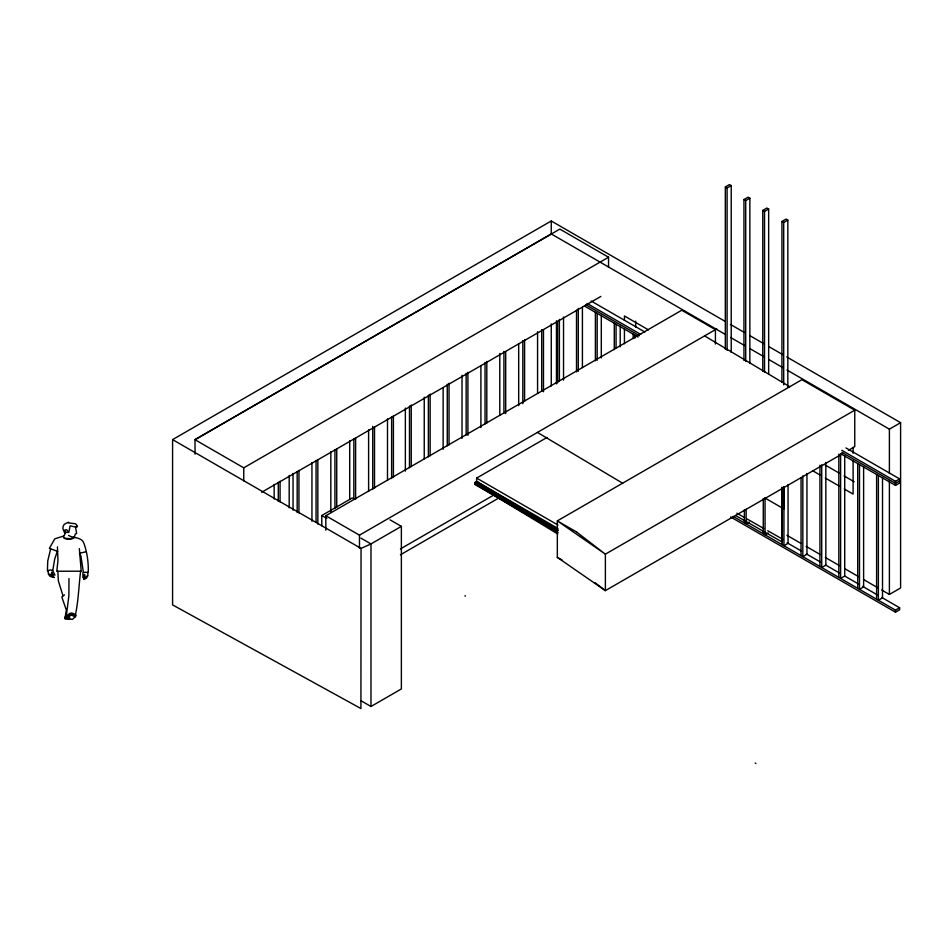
<?xml version="1.0" encoding="UTF-8"?>
<svg xmlns="http://www.w3.org/2000/svg" width="948" height="948" viewBox="0 0 948 948"><rect width="100%" height="100%" fill="white"/><g stroke="black" fill="none" stroke-linecap="round" stroke-linejoin="round"><path stroke-width="1.42" d="M172.583 439.611L361.046 548.418L360.927 708.535L172.583 604.907L172.583 439.611L551.262 220.991L725.291 321.467M79.348 548.619L81.208 571.194L57.875 571.229L58.349 580.851L62.947 595.652M80.627 571.123C78.826 585.485 78.494 599.871 75.603 613.996L76.03 615.679L75.413 615.525C74.252 612.799 69.82 612.029 68.232 614.778L68.588 617.053L69.951 618.12L68.138 618.878L68.529 615.003L70.756 613.794L74.003 614.458L75.496 616.461L72.593 619.305L65.211 619.103L64.962 617.124L67.225 616.283M68.955 578.612L68.884 595.723L66.609 613.735L67.592 617.835L69.062 617.397M65.744 532.243L64.203 535.525C60.435 539.471 72.818 540.798 74.454 537.113M50.635 548.892L47.767 560.872L47.4 570.874L50.469 569.949L52.792 570.376L54.688 559.107L57.307 551.404M86.801 576.064L83.803 579.453L84.929 575.626L84.526 574.429L83.685 577.545L82.867 577.557L82.95 573.113L83.388 572.367L88.282 572.343C88.531 562.389 87.169 552.72 84.064 543.725C81.978 536.615 73.399 538.523 68.54 535.407M68.457 616.65L71.444 615.11L75.271 616.804M74.276 537.078L75.319 534.032L76.622 533.558L75.532 527.052L70.116 525.832L68.789 532.515L66.704 529.742L64.891 529.944L65.531 532.029L67.237 532.575M52.519 570.329L54.972 575.057L52.934 574.642L51.702 572.201L51.453 573.54L54.143 577.498L50.659 576.574L48.301 573.848L48.17 570.4M75.532 527.052L77.108 526.97L76.515 526.199L77.345 525.915L75.496 523.758L68.327 522.905L68.576 522.206L66.206 523.225L64.203 524.398L63.125 526.341L62.864 528.569L64.689 533.12M725.327 349.302L725.327 186.946L729.462 184.564L731.228 185.583L731.228 352.372M725.327 186.946L727.092 187.965L731.228 185.583M608.545 257.228L559.841 229.108L195.039 439.718L243.743 467.838L608.545 257.228L608.545 267.36M743.955 360.441L743.955 199.554L748.091 197.172L749.856 198.191L749.856 363.499M743.955 199.554L745.721 200.573L749.856 198.191M261.66 492.261L600.866 296.428M762.761 371.296L762.761 210.409L766.885 208.027L768.662 209.046L768.662 374.353M762.761 210.409L764.526 211.428L768.662 209.046M781.934 382.364L781.934 221.477L786.058 219.095L787.835 220.114L787.835 386.903M781.934 221.477L783.7 222.507L787.835 220.114M321.787 525.879L321.787 515.534L352.182 497.984L354.706 499.442M325.816 530.169L325.816 515.736L681.766 310.233L715.42 329.667L715.42 344.053M325.816 515.736L359.47 535.17L716.759 328.885M558.325 530.299L476.631 481.501L476.631 478.088L547.103 437.407M558.076 532.61L475.126 482.366L476.631 481.501L557.945 528.439M477.685 481.572L475.126 483.053L557.708 530.726M360.88 700.667L370.976 706.497L401.371 688.947L401.371 526.377L370.976 543.927L361.046 548.418M400.435 548.916L493.908 494.963M400.435 554.793L499.027 497.878M848.365 450.347L854.752 446.65L854.752 410.188L605.381 554.165L605.381 590.628L843.246 453.298M786.923 369.993L889.39 429.16L900.6 422.678L900.6 587.973L889.39 594.443L881.699 590.011M749.252 522.123L746.147 523.912L746.147 509.23M768.141 533.025L765.048 534.814L765.048 498.127M841.812 450.312L895.493 481.311L899.628 478.918L899.628 483.018L895.493 485.4L840.532 453.665M899.628 480.968L895.493 483.35L841.812 452.362M733.16 516.411L895.493 610.133L899.628 607.751L899.628 609.789L895.493 612.183L730.6 516.98M64.476 594.87L61.833 597.05L66.348 610.109L65.258 616.544L66.159 616.354M74.11 537.433L70.543 538.63L64.405 538.286M86.055 551.736L79.371 553.312M57.875 571.229L56.785 571.443L57.97 560.446L57.437 546.901M64.571 618.167L67.948 618.203M63.54 536.082L54.806 538.831L49.367 548.359L57.674 551.416M83.388 572.367L80.959 556.251L79.608 553.288M83.957 579.335L86.339 578.233L87.951 575.673L87.666 572.331M68.138 618.878L68.931 619.151M50.517 576.408L48.692 574.298M53.692 577.344L49.592 574.085M736.869 513.2L744.583 517.584M747.166 519.042L763.898 528.557M767.761 530.75L783.202 539.531M735.53 515.463L781.863 541.806L781.863 487.248M730.41 324.417L744.488 332.547M749.607 335.497L763.673 343.626M768.792 346.589L782.87 354.706M786.71 356.922L900.6 422.678M725.445 334.502L551.262 233.943L195.015 439.611L195.039 454.199M730.564 337.464L744.654 345.593M749.773 348.556L763.863 356.685M768.994 359.648L783.084 367.777M854.752 410.188L801.925 379.686L557.329 520.89L557.329 557.365L605.381 590.628L594.989 582.641M648.479 329.868L624.436 315.992L624.436 320.365M845.948 447.93L899.628 478.918M591.161 301.026L644.841 332.013M587.025 303.407L640.706 334.407M585.745 304.711L639.426 335.711M584.466 306.014L638.158 337.014M825.104 464.97L839.016 473.005M844.076 475.932L854.195 481.774M812.626 470.718L820.21 475.102M825.27 478.017L839.181 486.051M844.241 488.978L853.105 494.086L853.105 460.491M764.775 497.89L783.937 508.958L783.806 486.869M786.923 535.288L801.013 543.429M806.132 546.38L820.221 554.521M825.341 557.471L839.43 565.612M844.561 568.563L858.651 576.704M863.77 579.655L877.86 587.796M787.148 542.801L801.202 550.918M806.321 553.881L820.375 561.998M825.495 564.949L839.549 573.066M844.668 576.017L858.722 584.134M862.562 586.35L877.895 595.202M881.735 597.418L899.628 607.751M476.631 478.088L557.945 525.038M475.126 482.366L557.708 530.051M557.377 531.413L474.794 483.741L557.744 533.973M474.794 484.416L557.377 532.089M557.329 557.365L562.448 560.315M390.019 519.824L401.371 526.377M755.201 763.033L755.9 763.436M321.787 515.534L326.835 518.449M360.88 538.109L370.976 543.927L370.976 706.497M704.589 335.912L789.755 386.713M537.445 432.418L622.611 483.207M75.413 615.525L75.496 616.461M895.493 481.311L895.493 485.4M895.493 610.133L895.493 612.183M889.39 429.16L889.39 473.277M889.39 480.624L889.39 594.443M882.517 477.531L882.517 597.868L878.381 600.25L878.381 475.517M876.604 474.498L876.604 599.231M863.616 466.629L863.616 586.954L859.492 589.348L859.492 464.603M857.715 463.584L857.715 588.317M853.105 447.349L853.105 453.191M844.727 455.715L844.727 576.052L840.603 578.434L840.603 453.701M838.826 454.151L838.826 577.415M825.838 462.423L825.838 565.15L821.715 567.532L821.715 464.804M819.937 465.255L819.937 566.513M806.949 473.526L806.949 554.236L802.826 556.63L802.826 475.92M801.048 477.828L801.048 555.611M788.061 484.641L788.061 543.334L783.937 545.716L783.937 487.023M783.7 222.507L783.7 384.864M782.159 487.473L782.159 544.697M764.526 211.428L764.526 372.315M763.27 498.577L763.27 533.795M745.721 200.573L745.721 361.461M744.381 509.68L744.381 522.893M727.092 187.965L727.092 350.333M635.658 321.194L635.658 327.036M634.959 335.165L634.959 338.104M633.181 334.146L633.181 338.543M624.436 329.134L624.436 343.745M620.193 326.278L620.193 346.826M616.058 324.263L616.058 347.738M614.292 323.244L614.292 349.658M601.305 315.376L601.305 357.929M597.169 313.361L597.169 360.311M595.403 312.33L595.403 360.761M582.416 307.401L582.416 367.563M578.28 308.325L578.28 371.426M576.514 310.233L576.514 371.865M563.527 317.047L563.527 380.148M559.391 319.429L559.391 381.06M557.625 321.336L557.625 382.968M556.464 320.791L556.464 383.893M551.262 220.991L551.262 234.274M551.262 323.967L551.262 385.954M543.477 330.129L543.477 391.761M541.711 329.679L541.711 391.323M537.575 331.705L537.575 393.337M524.588 339.562L524.588 401.205M522.822 340.593L522.822 403.694M518.686 344.077L518.686 405.708M505.699 351.945L505.699 413.577M503.933 351.495L503.933 413.127M499.797 353.509L499.797 415.141M486.81 361.378L486.81 423.009M485.044 362.397L485.044 424.04M480.909 365.881L480.909 427.524M467.921 372.28L467.921 435.381M466.155 373.311L466.155 434.942M465.16 595.581L465.16 596.268M462.02 375.325L462.02 438.426M449.032 383.193L449.032 444.825M447.266 384.213L447.266 445.844M443.131 387.696L443.131 449.328M430.143 394.095L430.143 455.727M428.377 395.115L428.377 456.746M424.242 397.129L424.242 458.773M411.254 404.997L411.254 466.629M409.489 406.028L409.489 467.66M405.353 408.043L405.353 471.144M393.396 415.888L393.396 477.519M391.619 416.907L391.619 478.539M387.495 418.921L387.495 480.565M374.507 426.79L374.507 488.421M372.73 426.351L372.73 489.452M368.606 429.835L368.606 491.467M359.47 535.17L359.47 548.122M355.619 437.703L355.619 499.335M353.841 438.723L353.841 498.885M349.717 440.737L349.717 499.442M336.73 448.605L336.73 507.299M334.952 449.625L334.952 508.329M330.828 451.639L330.828 511.813M317.841 459.507L317.841 524.078M316.063 460.527L316.063 522.17M311.939 462.553L311.939 521.246M298.952 470.421L298.952 512.975M297.174 471.44L297.174 512.524M293.039 473.455L293.039 510.143M289.187 475.434L289.187 507.832M280.063 481.323L280.063 501.871M278.285 482.342L278.285 501.421M274.15 484.357L274.15 499.039M243.743 467.838L243.743 480.873M576.514 531.97L557.329 520.89L605.381 554.165L576.514 531.97"/></g></svg>
